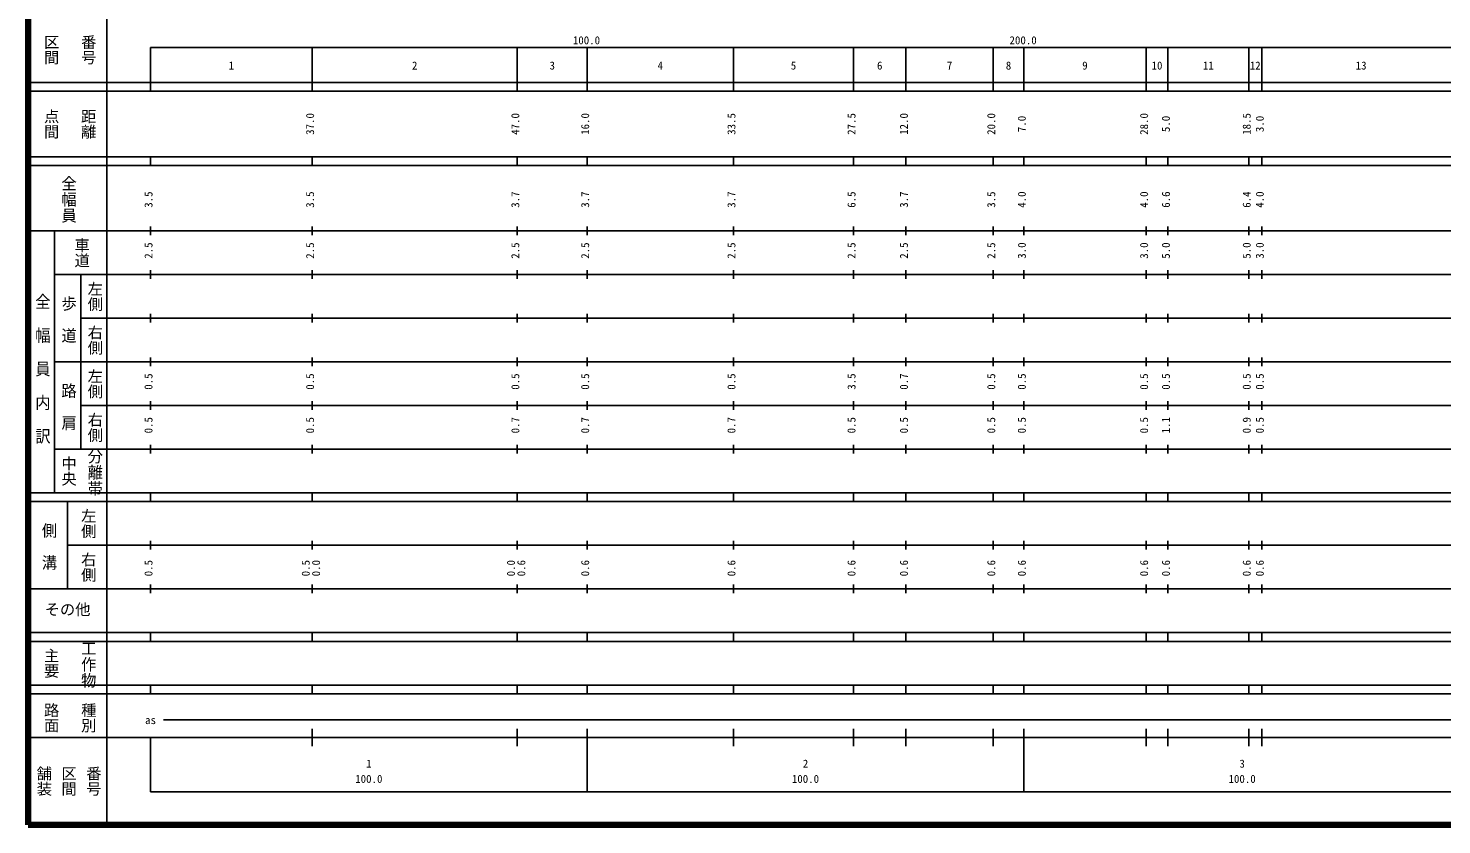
# Model space of a CAD drawing. Units: millimetres on the paper. Extents: x 40 to 680, y 20 to 380.
# Drawn here: x 40 to 363.7, y 20 to 202.4 of the extents above; entities that cross this region are included whole.
import ezdxf
from ezdxf.enums import TextEntityAlignment as Align

# ---------------------------------------------------------------- set-up
doc = ezdxf.new("R2010")
doc.units = ezdxf.units.MM
doc.layers.add('M-TTL', color=2, linetype='Continuous', lineweight=140)
doc.layers.add('M-TTL-BAND', color=7, linetype='Continuous', lineweight=25)
doc.styles.add('@ＭＳ ゴシック', font='')
doc.styles.add('ＭＳ ゴシック', font='')
doc.styles.get('@ＭＳ ゴシック').set_extended_font_data('@MS Gothic')
doc.styles.get('ＭＳ ゴシック').set_extended_font_data('MS Gothic')

msp = doc.modelspace()

# ---------------------------------------------------------------- linework, layer by layer
at = {"layer": 'M-TTL'}
for p, q in [((40, 380), (40, 20)), ((40, 20), (680, 20))]:
    msp.add_line(p, q, dxfattribs=at)
at = {"layer": 'M-TTL-BAND'}
for p, q in [((58, 370), (58, 20)), ((68, 198), (579, 198)), ((68, 198), (68, 188)), ((105, 188), (105, 198)), ((152, 188), (152, 198)), ((168, 188), (168, 198)), ((201.5, 188), (201.5, 198)), ((229, 188), (229, 198)), ((241, 188), (241, 198)), ((261, 188), (261, 198)), ((268, 188), (268, 198)), ((296, 188), (296, 198)), ((301, 188), (301, 198)), ((319.5, 188), (319.5, 198)), ((322.5, 188), (322.5, 198)), ((40, 190), (579, 190)), ((40, 188), (579, 188)), ((40, 173), (579, 173)), ((68, 171), (68, 173)), ((105, 171), (105, 173)), ((152, 171), (152, 173)), ((168, 171), (168, 173)), ((201.5, 171), (201.5, 173)), ((229, 171), (229, 173)), ((241, 171), (241, 173)), ((261, 171), (261, 173)), ((268, 171), (268, 173)), ((296, 171), (296, 173)), ((301, 171), (301, 173)), ((319.5, 171), (319.5, 173)), ((322.5, 171), (322.5, 173)), ((40, 171), (579, 171)), ((40, 156), (579, 156)), ((46, 96), (46, 156)), ((68, 155), (68, 157)), ((105, 155), (105, 157)), ((152, 155), (152, 157)), ((168, 155), (168, 157)), ((201.5, 155), (201.5, 157)), ((229, 155), (229, 157)), ((241, 155), (241, 157)), ((261, 155), (261, 157)), ((268, 155), (268, 157)), ((296, 155), (296, 157)), ((301, 155), (301, 157)), ((319.5, 155), (319.5, 157)), ((322.5, 155), (322.5, 157)), ((46, 146), (579, 146)), ((52, 146), (52, 106)), ((68, 145), (68, 147)), ((105, 145), (105, 147)), ((152, 145), (152, 147)), ((168, 145), (168, 147)), ((201.5, 145), (201.5, 147)), ((229, 145), (229, 147)), ((241, 145), (241, 147)), ((261, 145), (261, 147)), ((268, 145), (268, 147)), ((296, 145), (296, 147)), ((301, 145), (301, 147)), ((319.5, 145), (319.5, 147)), ((322.5, 145), (322.5, 147)), ((52, 136), (579, 136)), ((68, 135), (68, 137)), ((105, 135), (105, 137)), ((152, 135), (152, 137)), ((168, 135), (168, 137)), ((201.5, 135), (201.5, 137)), ((229, 135), (229, 137)), ((241, 135), (241, 137)), ((261, 135), (261, 137)), ((268, 135), (268, 137)), ((296, 135), (296, 137)), ((301, 135), (301, 137)), ((319.5, 135), (319.5, 137)), ((322.5, 135), (322.5, 137)), ((68, 125), (68, 127)), ((105, 125), (105, 127)), ((152, 125), (152, 127)), ((168, 125), (168, 127)), ((201.5, 125), (201.5, 127)), ((229, 125), (229, 127)), ((241, 125), (241, 127)), ((261, 125), (261, 127)), ((268, 125), (268, 127)), ((296, 125), (296, 127)), ((301, 125), (301, 127)), ((319.5, 125), (319.5, 127)), ((322.5, 125), (322.5, 127)), ((46, 126), (579, 126)), ((68, 115), (68, 117)), ((105, 115), (105, 117)), ((152, 115), (152, 117)), ((168, 115), (168, 117)), ((201.5, 115), (201.5, 117)), ((229, 115), (229, 117)), ((241, 115), (241, 117)), ((261, 115), (261, 117)), ((268, 115), (268, 117)), ((296, 115), (296, 117)), ((301, 115), (301, 117)), ((319.5, 115), (319.5, 117)), ((322.5, 115), (322.5, 117)), ((52, 116), (579, 116)), ((68, 105), (68, 107)), ((105, 105), (105, 107)), ((152, 105), (152, 107)), ((168, 105), (168, 107)), ((201.5, 105), (201.5, 107)), ((229, 105), (229, 107)), ((241, 105), (241, 107)), ((261, 105), (261, 107)), ((268, 105), (268, 107)), ((296, 105), (296, 107)), ((301, 105), (301, 107)), ((319.5, 105), (319.5, 107)), ((322.5, 105), (322.5, 107)), ((46, 106), (579, 106)), ((40, 96), (579, 96)), ((40, 94), (579, 94)), ((49, 94), (49, 74)), ((68, 94), (68, 96)), ((105, 94), (105, 96)), ((152, 94), (152, 96)), ((168, 94), (168, 96)), ((201.5, 94), (201.5, 96)), ((229, 94), (229, 96)), ((241, 94), (241, 96)), ((261, 94), (261, 96)), ((268, 94), (268, 96)), ((296, 94), (296, 96)), ((301, 94), (301, 96)), ((319.5, 94), (319.5, 96)), ((322.5, 94), (322.5, 96)), ((68, 83), (68, 85)), ((105, 83), (105, 85)), ((152, 83), (152, 85)), ((168, 83), (168, 85)), ((201.5, 83), (201.5, 85)), ((229, 83), (229, 85)), ((241, 83), (241, 85)), ((261, 83), (261, 85)), ((268, 83), (268, 85)), ((296, 83), (296, 85)), ((301, 83), (301, 85)), ((319.5, 83), (319.5, 85)), ((322.5, 83), (322.5, 85)), ((49, 84), (579, 84)), ((68, 73), (68, 75)), ((105, 73), (105, 75)), ((152, 73), (152, 75)), ((168, 73), (168, 75)), ((201.5, 73), (201.5, 75)), ((229, 73), (229, 75)), ((241, 73), (241, 75)), ((261, 73), (261, 75)), ((268, 73), (268, 75)), ((296, 73), (296, 75)), ((301, 73), (301, 75)), ((319.5, 73), (319.5, 75)), ((322.5, 73), (322.5, 75)), ((40, 74), (579, 74)), ((40, 64), (579, 64)), ((40, 62), (579, 62)), ((68, 62), (68, 64)), ((105, 62), (105, 64)), ((152, 62), (152, 64)), ((168, 62), (168, 64)), ((201.5, 62), (201.5, 64)), ((229, 62), (229, 64)), ((241, 62), (241, 64)), ((261, 62), (261, 64)), ((268, 62), (268, 64)), ((296, 62), (296, 64)), ((301, 62), (301, 64)), ((319.5, 62), (319.5, 64)), ((322.5, 62), (322.5, 64)), ((40, 52), (579, 52)), ((68, 50), (68, 52)), ((105, 50), (105, 52)), ((152, 50), (152, 52)), ((168, 50), (168, 52)), ((201.5, 50), (201.5, 52)), ((229, 50), (229, 52)), ((241, 50), (241, 52)), ((261, 50), (261, 52)), ((268, 50), (268, 52)), ((296, 50), (296, 52)), ((301, 50), (301, 52)), ((319.5, 50), (319.5, 52)), ((322.5, 50), (322.5, 52)), ((40, 50), (579, 50)), ((71, 44), (565, 44)), ((40, 40), (579, 40)), ((68, 40), (68, 27.5)), ((105, 38), (105, 42)), ((152, 38), (152, 42)), ((168, 27.5), (168, 42)), ((201.5, 38), (201.5, 42)), ((229, 38), (229, 42)), ((241, 38), (241, 42)), ((261, 38), (261, 42)), ((268, 27.5), (268, 42)), ((296, 38), (296, 42)), ((301, 38), (301, 42)), ((319.5, 38), (319.5, 42)), ((322.5, 38), (322.5, 42)), ((68, 27.5), (579, 27.5))]:
    msp.add_line(p, q, dxfattribs=at)

# ---------------------------------------------------------------- texts
for s, height, rotation, style, p in [('番号', 2.566, 270, '@ＭＳ ゴシック', (51.75, 201)), ('区間', 2.566, 270, '@ＭＳ ゴシック', (43.25, 201)), ('点間', 2.566, 270, '@ＭＳ ゴシック', (43.25, 184)), ('距離', 2.566, 270, '@ＭＳ ゴシック', (51.75, 184)), ('37.0', 1.833, 90, 'ＭＳ ゴシック', (106, 178)), ('47.0', 1.833, 90, 'ＭＳ ゴシック', (153, 178)), ('16.0', 1.833, 90, 'ＭＳ ゴシック', (169, 178)), ('33.5', 1.833, 90, 'ＭＳ ゴシック', (202.5, 178)), ('27.5', 1.833, 90, 'ＭＳ ゴシック', (230, 178)), ('12.0', 1.833, 90, 'ＭＳ ゴシック', (242, 178)), ('20.0', 1.833, 90, 'ＭＳ ゴシック', (262, 178)), ('7.0', 1.833, 90, 'ＭＳ ゴシック', (269, 178.625)), ('28.0', 1.833, 90, 'ＭＳ ゴシック', (297, 178)), ('5.0', 1.833, 90, 'ＭＳ ゴシック', (302, 178.625)), ('18.5', 1.833, 90, 'ＭＳ ゴシック', (320.5, 178)), ('3.0', 1.833, 90, 'ＭＳ ゴシック', (323.5, 178.625)), ('3.5', 1.833, 90, 'ＭＳ ゴシック', (69, 161.299)), ('3.5', 1.833, 90, 'ＭＳ ゴシック', (106, 161.299)), ('3.7', 1.833, 90, 'ＭＳ ゴシック', (153, 161.299)), ('3.7', 1.833, 90, 'ＭＳ ゴシック', (169, 161.299)), ('3.7', 1.833, 90, 'ＭＳ ゴシック', (202.5, 161.299)), ('6.5', 1.833, 90, 'ＭＳ ゴシック', (230, 161.299)), ('3.7', 1.833, 90, 'ＭＳ ゴシック', (242, 161.299)), ('3.5', 1.833, 90, 'ＭＳ ゴシック', (262, 161.299)), ('4.0', 1.833, 90, 'ＭＳ ゴシック', (269, 161.299)), ('4.0', 1.833, 90, 'ＭＳ ゴシック', (297, 161.299)), ('6.6', 1.833, 90, 'ＭＳ ゴシック', (302, 161.299)), ('6.4', 1.833, 90, 'ＭＳ ゴシック', (320.5, 161.299)), ('4.0', 1.833, 90, 'ＭＳ ゴシック', (323.5, 161.299)), ('車道', 2.566, 270, '@ＭＳ ゴシック', (50.25, 154.5)), ('2.5', 1.833, 90, 'ＭＳ ゴシック', (69, 149.625)), ('2.5', 1.833, 90, 'ＭＳ ゴシック', (106, 149.625)), ('2.5', 1.833, 90, 'ＭＳ ゴシック', (153, 149.625)), ('2.5', 1.833, 90, 'ＭＳ ゴシック', (169, 149.625)), ('2.5', 1.833, 90, 'ＭＳ ゴシック', (202.5, 149.625)), ('2.5', 1.833, 90, 'ＭＳ ゴシック', (230, 149.625)), ('2.5', 1.833, 90, 'ＭＳ ゴシック', (242, 149.625)), ('2.5', 1.833, 90, 'ＭＳ ゴシック', (262, 149.625)), ('3.0', 1.833, 90, 'ＭＳ ゴシック', (269, 149.625)), ('3.0', 1.833, 90, 'ＭＳ ゴシック', (297, 149.625)), ('5.0', 1.833, 90, 'ＭＳ ゴシック', (302, 149.625)), ('5.0', 1.833, 90, 'ＭＳ ゴシック', (320.5, 149.625)), ('3.0', 1.833, 90, 'ＭＳ ゴシック', (323.5, 149.625)), ('左側', 2.566, 270, '@ＭＳ ゴシック', (53.25, 144.5)), ('右側', 2.566, 270, '@ＭＳ ゴシック', (53.25, 134.5)), ('左側', 2.566, 270, '@ＭＳ ゴシック', (53.25, 124.5)), ('0.5', 1.833, 90, 'ＭＳ ゴシック', (69, 119.625)), ('0.5', 1.833, 90, 'ＭＳ ゴシック', (106, 119.625)), ('0.5', 1.833, 90, 'ＭＳ ゴシック', (153, 119.625)), ('0.5', 1.833, 90, 'ＭＳ ゴシック', (169, 119.625)), ('0.5', 1.833, 90, 'ＭＳ ゴシック', (202.5, 119.625)), ('3.5', 1.833, 90, 'ＭＳ ゴシック', (230, 119.625)), ('0.7', 1.833, 90, 'ＭＳ ゴシック', (242, 119.625)), ('0.5', 1.833, 90, 'ＭＳ ゴシック', (262, 119.625)), ('0.5', 1.833, 90, 'ＭＳ ゴシック', (269, 119.625)), ('0.5', 1.833, 90, 'ＭＳ ゴシック', (297, 119.625)), ('0.5', 1.833, 90, 'ＭＳ ゴシック', (302, 119.625)), ('0.5', 1.833, 90, 'ＭＳ ゴシック', (320.5, 119.625)), ('0.5', 1.833, 90, 'ＭＳ ゴシック', (323.5, 119.625)), ('右側', 2.566, 270, '@ＭＳ ゴシック', (53.25, 114.5)), ('0.5', 1.833, 90, 'ＭＳ ゴシック', (69, 109.625)), ('0.5', 1.833, 90, 'ＭＳ ゴシック', (106, 109.625)), ('0.7', 1.833, 90, 'ＭＳ ゴシック', (153, 109.625)), ('0.7', 1.833, 90, 'ＭＳ ゴシック', (169, 109.625)), ('0.7', 1.833, 90, 'ＭＳ ゴシック', (202.5, 109.625)), ('0.5', 1.833, 90, 'ＭＳ ゴシック', (230, 109.625)), ('0.5', 1.833, 90, 'ＭＳ ゴシック', (242, 109.625)), ('0.5', 1.833, 90, 'ＭＳ ゴシック', (262, 109.625)), ('0.5', 1.833, 90, 'ＭＳ ゴシック', (269, 109.625)), ('0.5', 1.833, 90, 'ＭＳ ゴシック', (297, 109.625)), ('1.1', 1.833, 90, 'ＭＳ ゴシック', (302, 109.625)), ('0.9', 1.833, 90, 'ＭＳ ゴシック', (320.5, 109.625)), ('0.5', 1.833, 90, 'ＭＳ ゴシック', (323.5, 109.625)), ('中央', 2.566, 270, '@ＭＳ ゴシック', (47.25, 104.5)), ('左側', 2.566, 270, '@ＭＳ ゴシック', (51.75, 92.5)), ('右側', 2.566, 270, '@ＭＳ ゴシック', (51.75, 82.5)), ('0.5', 1.833, 90, 'ＭＳ ゴシック', (69, 76.889)), ('0.5', 1.833, 90, 'ＭＳ ゴシック', (105, 76.889)), ('0.0', 1.833, 90, 'ＭＳ ゴシック', (107.37, 76.889)), ('0.0', 1.833, 90, 'ＭＳ ゴシック', (152, 76.889)), ('0.6', 1.833, 90, 'ＭＳ ゴシック', (154.37, 76.889)), ('0.6', 1.833, 90, 'ＭＳ ゴシック', (169, 76.889)), ('0.6', 1.833, 90, 'ＭＳ ゴシック', (202.5, 76.889)), ('0.6', 1.833, 90, 'ＭＳ ゴシック', (230, 76.889)), ('0.6', 1.833, 90, 'ＭＳ ゴシック', (242, 76.889)), ('0.6', 1.833, 90, 'ＭＳ ゴシック', (262, 76.889)), ('0.6', 1.833, 90, 'ＭＳ ゴシック', (269, 76.889)), ('0.6', 1.833, 90, 'ＭＳ ゴシック', (297, 76.889)), ('0.6', 1.833, 90, 'ＭＳ ゴシック', (302, 76.889)), ('0.6', 1.833, 90, 'ＭＳ ゴシック', (320.5, 76.889)), ('0.6', 1.833, 90, 'ＭＳ ゴシック', (323.5, 76.889)), ('主要', 2.566, 270, '@ＭＳ ゴシック', (43.25, 60.5)), ('路面', 2.566, 270, '@ＭＳ ゴシック', (43.25, 48)), ('種別', 2.566, 270, '@ＭＳ ゴシック', (51.75, 48)), ('舗装', 2.566, 270, '@ＭＳ ゴシック', (41.583, 33.5)), ('区間', 2.566, 270, '@ＭＳ ゴシック', (47.25, 33.5)), ('番号', 2.566, 270, '@ＭＳ ゴシック', (52.917, 33.5))]:
    msp.add_text(s, height=height, rotation=rotation, dxfattribs=dict(at, style=style)).set_placement(p, align=Align.BOTTOM_LEFT)
at = {"layer": 'M-TTL-BAND', "style": 'ＭＳ ゴシック'}
for s, height, p in [('100.0', 1.833, (164.719, 198.195)), ('200.0', 1.833, (264.719, 198.195)), ('1', 1.833, (85.875, 192.405)), ('2', 1.833, (127.875, 192.405)), ('3', 1.833, (159.375, 192.405)), ('4', 1.833, (184.125, 192.405)), ('5', 1.833, (214.625, 192.405)), ('6', 1.833, (234.375, 192.405)), ('7', 1.833, (250.375, 192.405)), ('8', 1.833, (263.875, 192.405)), ('9', 1.833, (281.375, 192.405)), ('10', 1.833, (297.25, 192.405)), ('11', 1.833, (309, 192.405)), ('12', 1.833, (319.75, 192.405)), ('13', 1.833, (344, 192.405)), ('その他', 2.566, (43.75, 67.25)), ('as', 1.833, (66.75, 42.5)), ('1', 1.833, (117.375, 32.523)), ('2', 1.833, (217.375, 32.523)), ('3', 1.833, (317.375, 32.523)), ('100.0', 1.833, (114.875, 29.033)), ('100.0', 1.833, (214.875, 29.033)), ('100.0', 1.833, (314.875, 29.033))]:
    msp.add_text(s, height=height, dxfattribs=at).set_placement(p, align=Align.BOTTOM_LEFT)
at = {"layer": 'M-TTL-BAND', "style": '@ＭＳ ゴシック'}
for s, width, p in [('全幅員', 1.05, (47.25, 168.75)), ('全\u3000幅\u3000員\u3000内\u3000訳', 1.1, (41.25, 141.75)), ('歩\u3000道', 1.05, (47.25, 141.25)), ('路\u3000肩', 1.05, (47.25, 121.25)), ('分離帯', 1.05, (53.25, 106.25)), ('側\u3000溝', 1.05, (42.75, 89.25)), ('工作物', 1.05, (51.75, 62.25))]:
    msp.add_text(s, height=2.566, rotation=270, dxfattribs=dict(at, width=width)).set_placement(p, align=Align.BOTTOM_LEFT)

doc.saveas('drawing.dxf')
